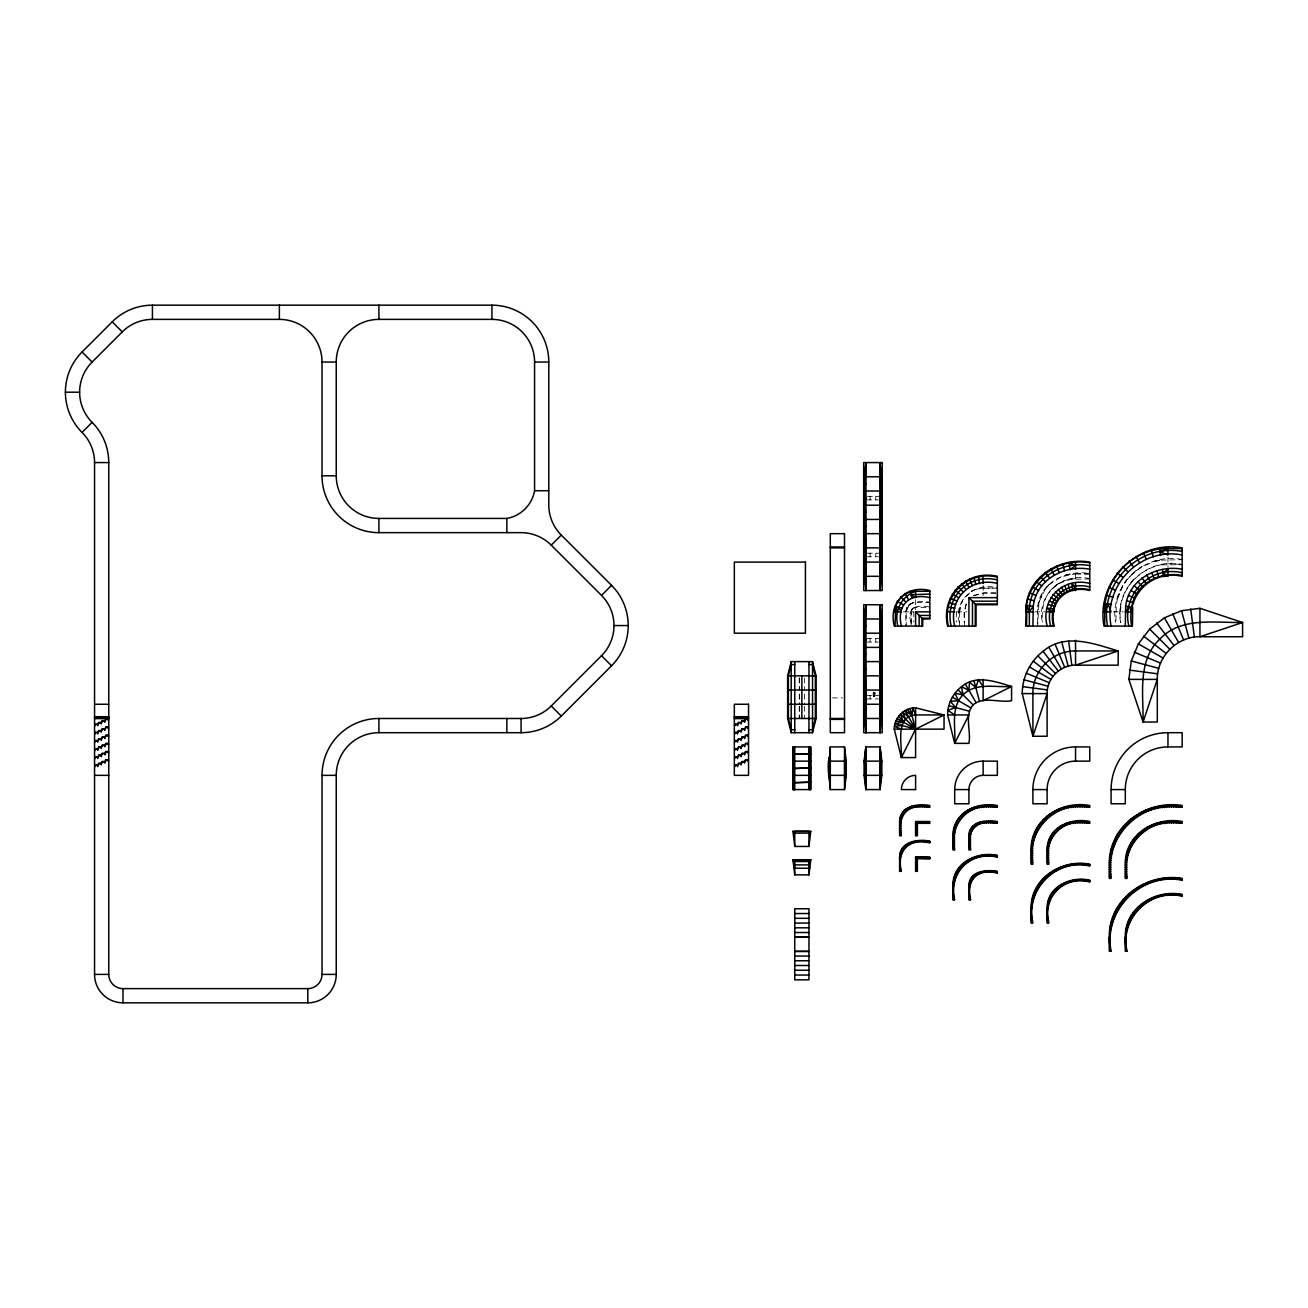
<?xml version="1.0" encoding="UTF-8"?>
<svg xmlns="http://www.w3.org/2000/svg" width="1308" height="1308" viewBox="0 0 1308 1308"><rect width="100%" height="100%" fill="white"/><g stroke="black" fill="none" stroke-linecap="round" stroke-linejoin="round"><path stroke-width="0.75" stroke-dasharray="5 3.75" d="M1120.58 622.477C1113.909 587.39 1147.934 556.995 1182.17 564.402M1120.58 611.703L1120.972 605.669M905.904 612.144C906.035 599.914 921.6 601.255 929.825 602.154M910.809 622.183C906.411 606.977 916.924 604.263 929.825 607.125M959.205 622.085C953.499 599.244 975.801 581.864 997.35 587.864M959.205 612.144L960.072 605.669M959.5 612.16L962.639 600.012L971.304 591.363M1037.751 606.879C1040.171 582.125 1067.132 569.225 1089.76 573.64M1182.17 559.497C1145.301 551.796 1108.841 584.774 1115.61 622.444M1117.572 598.345L1116.247 605.048L1115.888 622.444M1117.375 598.296L1122.607 585.657L1126.401 579.967M1117.637 598.377L1122.853 585.804L1126.629 580.147M907.163 606.977L905.823 612.144L905.904 626.074M911.758 609.642L911.153 626.074L910.875 612.471M966.105 603.904L964.11 612.471L964.192 622.183M966.367 604.034L964.405 612.487L964.405 626.074M1042.525 592.786L1037.669 606.863L1037.408 626.074M1045.468 588.78L1038.993 602.056L1037.62 626.074M908.913 605.179L906.182 612.16L906.182 626.074M911.578 609.528L912.314 608.563M911.823 609.675L912.526 608.776M1045.305 588.649L1048.591 584.889M1045.517 588.813L1048.787 585.101M1059.12 583.401C1045.337 590.758 1040.743 607.484 1042.672 622.101M1126.58 580.098L1136.08 570.304L1141.77 566.495M1130.357 583.008L1134.445 578.349M1048.738 585.036L1061.033 576.828L1075.699 573.934M1089.76 578.692C1063.322 571.727 1036.165 594.6 1042.378 622.101M1052.319 588.616L1055.54 585.788M1131.126 575.013L1141.917 566.74L1154.457 561.475M908.766 605.015L910.777 603.479M908.962 605.228L913.148 602.726L929.825 602.432M912.461 608.727L916.238 607.337L929.825 607.403M1055.376 585.559L1058.973 583.155M1059.088 583.335L1071.252 579.215L1089.76 578.97M910.908 603.724L913.18 602.792M913.278 607.828L914.406 607.37M971.19 591.167L976.945 588.78L983.436 587.93L997.35 588.142L983.452 588.224L977.027 589.058L971.337 591.412M973.659 595.451L983.747 592.835L997.35 592.916M973.806 595.696L983.763 593.129L997.35 593.194M1062.864 581.226L1066.968 579.836M1065.677 575.029L1070.565 574.048M1154.408 561.263L1161.128 559.922M1154.474 561.541L1161.161 560.2M1161.144 560.135L1182.17 559.71M1161.766 564.876L1182.17 564.68M1071.219 579.003L1075.863 578.692M867.4 496.337L879.352 496.337M866.55 499.885L878.502 499.885M867.4 553.202L879.352 553.202M866.55 556.767L878.502 556.767M1180.388 564.762C1146.74 557.895 1114.416 588.436 1120.858 622.477M1075.699 573.721L1089.76 573.934M1075.699 573.999L1089.76 573.999M903.419 611.85L913.573 611.85M956.737 611.85L966.89 611.85M1034.922 611.85L1045.076 611.85M1113.124 611.85L1123.278 611.85M866.55 638.517L879.352 638.517M866.55 642.064L878.502 642.064M866.55 695.382L874.79 695.382M875.788 695.382L879.352 695.382M832.329 697.9L842.483 697.9M866.55 698.93L878.502 698.93M1167.962 557.012L1167.962 567.165M1075.552 573.264L1075.552 581.39M983.125 585.444L983.125 595.598M959.418 612.16L959.418 626.074M956.475 611.85L956.475 622.003M915.6 599.669L915.6 609.822M913.818 611.85L913.818 622.003M875.788 496.337L875.788 499.885M875.788 553.202L875.788 556.767M875.788 638.517L875.788 642.064M870.098 496.337L870.098 499.885M870.098 553.202L870.098 556.767M870.098 638.517L870.098 642.064M870.098 695.382L870.098 698.93M804.534 677.855L804.453 690.052M804.534 694.107L804.534 704.26M804.453 706.287L804.534 718.484M799.482 677.92L799.482 690.052M799.482 694.107L799.482 704.26M799.482 706.287L799.482 718.419M799.204 677.855L799.27 690.052M799.27 694.107L799.204 704.26M799.27 706.287L799.204 718.484"/><path stroke-width="1.5" d="M874.578 695.415C874.071 697.229 873.433 689.512 874.496 694.025M873.63 694.025L874.185 693.338M873.564 693.305L874.578 693.305M865.847 746.917L865.847 789.574L880.055 789.574L881.837 775.35L881.837 761.142L880.055 746.917L865.847 746.917L864.065 761.142L864.065 775.35L865.847 789.574L865.847 746.917L864.506 761.142L865.847 789.574M880.055 789.574L880.055 746.917L881.396 761.142L880.055 789.574L880.055 746.917M874.692 692.913L873.564 692.619M1047.119 626.074C1040.318 599.244 1062.93 576.615 1089.76 583.417M1125.305 626.074L1125.665 606.291L1132.728 607.223L1132.417 626.074L1103.985 626.074C1095.695 581.226 1137.322 539.583 1182.17 547.872L1182.17 576.305C1151.514 569.258 1125.796 595.745 1131.682 626.074M1182.17 554.984C1141.099 546.875 1102.987 585.003 1111.097 626.074M829.861 754.029L830.302 746.917L844.51 746.917C846.652 761.142 846.652 775.35 844.51 789.574L830.302 789.574C829.648 777.917 826.084 764.788 830.302 754.029M894.28 729.145C894.034 717.749 904.204 707.579 915.6 707.824L944.033 714.936L944.033 729.145L894.28 729.145L901.375 757.577L915.6 757.577L915.6 707.824M976.03 604.737L976.03 626.074L947.597 626.074C940.566 595.532 966.825 569.291 997.35 576.305L997.35 604.737L976.03 604.737L968.917 597.642L968.917 626.074M947.597 714.936C947.597 704.031 952.862 693.371 961.494 686.733C976.046 674.241 995.535 681.664 1011.575 686.487L1011.575 700.712C999.247 703.115 983.616 695.84 973.087 704.881C964.045 715.411 971.321 731.058 968.917 743.369L954.693 743.369L947.597 714.936L968.917 714.936L954.693 743.369C955.886 727.33 950.229 707.677 963.031 694.826C975.882 682.024 995.519 687.697 1011.575 686.487L983.125 700.712L983.125 679.392M954.693 626.074C947.924 599.26 970.536 576.632 997.35 583.417M1026.208 605.359L1025.783 626.074L1054.215 626.074C1048.215 602.252 1065.938 584.529 1089.76 590.529L1089.76 562.097C1061.295 557.044 1029.38 575.16 1026.208 605.359L1033.271 606.291C1036.067 579.477 1064.859 564.516 1089.76 569.209M1022.235 693.6C1022.235 677.266 1030.132 661.259 1043.097 651.302C1064.925 632.565 1094.158 643.716 1118.193 650.959L1118.193 665.167L1075.552 665.167C1060.347 664.856 1046.792 678.411 1047.119 693.6L1047.119 736.257L1032.895 736.257L1022.235 693.6L1047.119 693.6L1032.895 736.257L1032.895 693.6C1032.421 670.808 1052.744 650.468 1075.552 650.959L1118.193 650.959L1075.552 665.167L1075.552 640.282M1031.113 849.987C1030.279 819.903 1061.867 799.907 1089.76 805.564L1089.76 807.347C1056.226 799.613 1025.161 830.678 1032.895 864.212L1031.113 864.212L1031.113 849.987L1032.895 849.987M1031.113 908.586C1030.312 878.518 1061.883 858.555 1089.76 864.212L1089.76 865.994C1056.226 858.261 1025.161 889.326 1032.895 922.859L1031.113 922.859L1031.113 908.586L1031.554 922.859M1031.554 908.602C1030.753 878.747 1062.129 859.013 1089.76 864.653M1032.453 922.859C1024.704 889.08 1055.981 857.803 1089.76 865.536M1047.119 849.987C1046.547 828.258 1070.762 817.01 1089.76 821.555L1089.76 823.337C1063.878 816.617 1042.165 838.314 1048.885 864.212L1047.119 864.212L1047.119 849.987L1048.885 849.987M1047.119 908.635C1046.547 886.906 1070.762 875.657 1089.76 880.202L1089.76 881.984C1063.878 875.265 1042.182 896.961 1048.885 922.859L1047.119 922.859L1047.119 908.635L1047.561 922.859M1047.561 908.651C1046.989 887.151 1071.007 876.131 1089.76 880.644M1048.444 922.859C1041.708 896.732 1063.633 874.807 1089.76 881.543M1109.315 864.212C1108.268 826.672 1146.511 799.237 1182.17 805.564L1182.17 807.347C1141.116 799.286 1103.036 837.365 1111.097 878.436L1109.315 878.436L1109.315 864.212L1111.097 864.212M1109.315 937.019C1108.301 899.495 1146.544 872.093 1182.17 878.436L1182.17 880.202C1141.116 872.142 1103.036 910.221 1111.097 951.292L1109.315 951.292L1109.315 937.019L1109.756 951.292M1109.756 937.035C1108.743 899.74 1146.773 872.567 1182.17 878.878M1110.639 951.292C1102.579 909.992 1140.87 871.684 1182.17 879.761M1128.853 679.392L1131.289 660.981L1138.385 643.847L1149.683 629.115L1164.398 617.817L1181.549 610.722L1199.943 608.302L1242.6 622.51L1242.6 636.734L1199.943 636.734C1177.151 636.26 1156.812 656.583 1157.302 679.392L1157.302 722.032L1143.078 722.032L1128.853 679.392L1157.302 679.392L1143.078 722.032C1143.503 694.532 1137.11 660.491 1159.738 639.171C1181.042 616.542 1215.099 622.951 1242.6 622.51L1199.943 636.734L1199.943 608.302M1125.305 864.212C1124.488 835.06 1155.258 815.979 1182.17 821.555L1182.17 823.337C1149.569 815.652 1119.403 845.835 1127.087 878.436L1125.305 878.436L1125.305 864.212L1127.087 864.212M1125.305 937.068C1124.488 907.915 1155.258 888.851 1182.17 894.427L1182.17 896.193C1149.569 888.524 1119.403 918.69 1127.087 951.292L1125.305 951.292L1125.305 937.068L1125.747 951.292M1125.747 937.084C1124.929 908.161 1155.487 889.326 1182.17 894.868M1126.646 951.292C1118.945 918.461 1149.34 888.067 1182.17 895.751M1032.895 626.074L1033.271 606.291L1029.347 611.85L1029.347 626.074M808.965 846.44L810.747 831.332L792.975 831.332L794.757 846.44L808.965 846.44L808.965 833.114L810.747 831.332M808.965 874.872L810.747 859.765L792.975 859.765L794.757 874.872L808.965 874.872L808.965 861.547L810.747 859.765L808.965 864.882L809.75 868.218L793.972 868.218L794.757 864.882L792.975 859.765L794.757 861.547L808.965 861.547M910.074 708.544L915.6 729.145L900.525 714.07L903.288 722.032L894.999 723.635L915.6 729.145L904.94 710.685L911.921 715.411L912.82 708.004L915.6 714.936L944.033 714.936L915.6 729.145L901.375 757.577C902.144 744.465 894.721 716.457 915.6 714.936M864.065 483.715L865.847 462.574L865.847 590.529L864.065 569.372M864.065 625.894L865.847 604.737L865.847 732.693L864.065 711.552M881.837 569.372L880.055 590.529L880.055 462.574L881.837 483.715M881.837 711.552L880.055 732.693L880.055 604.737L881.837 625.894M922.712 618.962L929.825 618.962L929.825 590.529C906.428 584.48 888.23 602.677 894.28 626.074L922.712 626.074L922.712 618.962L915.6 611.85L929.825 611.85M899.61 821.555C899.577 806.137 917.938 803.145 929.825 805.564L929.825 807.347C909.06 802.311 896.356 815.015 901.375 835.779L899.61 835.779L899.61 821.555L901.375 821.555M899.61 856.985C899.642 841.616 917.987 838.706 929.825 841.109L929.825 842.892C909.06 837.856 896.356 850.56 901.375 871.324L899.61 871.324L899.61 856.985L900.051 871.324M900.051 857.018C900.1 841.861 918.232 839.229 929.825 841.551M900.934 871.324C895.866 850.364 908.864 837.365 929.825 842.434M952.927 835.779C952.567 812.938 977.289 801.346 997.35 805.564L997.35 807.347C970.307 801.052 948.414 822.961 954.693 849.987L952.927 849.987L952.927 835.779L954.693 835.779M952.927 885.418C952.616 862.626 977.338 851.099 997.35 855.318L997.35 857.1C970.307 850.805 948.414 872.714 954.693 899.757L952.927 899.757L952.927 885.418L953.369 899.757M953.369 885.451C953.058 862.888 977.583 851.59 997.35 855.775M954.251 899.757C947.94 872.485 970.078 850.347 997.35 856.658M968.917 835.779C968.966 821.293 986.543 819.527 997.35 821.555L997.35 823.337C977.387 818.465 965.827 830.024 970.7 849.987L968.917 849.987L968.917 835.779L970.7 835.779M968.917 885.532C968.966 871.046 986.543 869.297 997.35 871.324L997.35 873.09C977.387 868.267 965.86 879.793 970.7 899.757L968.917 899.757L968.917 885.532L969.359 899.757M969.359 885.565C969.424 871.308 986.804 869.836 997.35 871.766M970.242 899.757C965.369 879.597 977.19 867.776 997.35 872.649M897.828 626.074C893.953 610.656 901.261 596.693 915.6 591.265L929.825 591.265M929.825 597.642C909.158 592.622 896.372 605.408 901.375 626.074M1125.665 606.291C1128.461 579.46 1157.269 564.5 1182.17 569.209M787.645 675.827L791.193 661.619L812.53 661.619L816.078 675.827L816.078 718.484L812.53 732.693L791.193 732.693L787.645 718.484L787.645 675.827L816.078 675.827M874.365 695.774L873.531 695.791L874.676 695.807M873.76 695.84L873.58 694.613L873.58 695.578M82.061 351.983L112.21 321.833A56.865 56.865 0 0 1 152.431 305.173L491.922 305.173A56.865 56.865 0 0 1 548.788 362.038L548.788 504.921A42.657 42.657 0 0 0 561.279 535.086L611.555 585.346A56.865 56.865 0 0 1 611.555 665.772L561.279 716.048A56.865 56.865 0 0 1 521.074 732.693L378.895 732.693A42.657 42.657 0 0 0 336.238 775.35L336.238 974.395A28.433 28.433 0 0 1 307.805 1002.827L122.985 1002.827A28.433 28.433 0 0 1 94.552 974.395L94.552 462.574A42.657 42.657 0 0 0 82.061 432.408A56.865 56.865 0 0 1 82.061 351.983L92.116 362.038A42.657 42.657 0 0 0 92.116 422.353A56.865 56.865 0 0 1 108.76 462.574L108.76 974.395A14.224 14.224 0 0 0 122.985 988.619L307.805 988.619A14.224 14.224 0 0 0 322.03 974.395L322.03 775.35A56.865 56.865 0 0 1 378.895 718.484L521.074 718.484A42.657 42.657 0 0 0 551.224 705.993L601.5 655.717A42.657 42.657 0 0 0 601.5 595.402L551.224 545.142A42.657 42.657 0 0 0 521.074 532.65L378.895 532.65A56.865 56.865 0 0 1 322.03 475.785L322.03 362.038A42.657 42.657 0 0 0 279.372 319.381L152.431 319.381A42.657 42.657 0 0 0 122.265 331.872L92.116 362.038M82.061 432.408L92.116 422.353M551.224 545.142L561.279 535.086M601.5 595.402L611.555 585.346M809.194 831.332L794.528 831.332M809.194 859.765L794.528 859.765M901.866 725.466L894.459 726.365L901.375 729.145M378.895 319.381L491.922 319.381A42.657 42.657 0 0 1 534.58 362.038L534.58 490.713A34.221 34.221 0 0 1 506.85 518.426L378.895 518.426A42.657 42.657 0 0 1 336.238 475.785L336.238 362.038A42.657 42.657 0 0 1 378.895 319.381L378.895 305.173M322.03 362.038L336.238 362.038M534.58 362.038L548.788 362.038M65.4 392.204L79.625 392.204M94.552 462.574L108.76 462.574M322.03 475.785L336.238 475.785M864.065 476.782L881.837 476.782M863.705 483.715L866.19 483.715L863.705 484.074M882.197 483.715L879.695 483.715L882.197 484.074M534.58 490.713L548.788 490.713M863.705 491.007L882.197 491.007M863.705 497.939L866.19 497.939L863.705 498.299M882.197 497.939L879.695 497.939L882.197 498.299M863.705 505.215L882.197 505.215M863.705 512.147L866.19 512.147L863.705 512.507M882.197 512.147L879.695 512.147L882.197 512.507M863.705 519.439L882.197 519.439M863.705 526.372L866.19 526.372L863.705 526.732M882.197 526.372L879.695 526.372L882.197 526.732M863.705 533.664L882.197 533.664M863.705 540.596L866.19 540.596L863.705 540.94M882.197 540.596L879.695 540.596L882.197 540.94M830.302 546.989L844.51 546.989M830.302 547.872L844.51 547.872M863.705 547.872L882.197 547.872M1182.17 548.608L1159.607 548.379L1160.539 555.442M1182.17 551.436C1139.219 543.229 1099.341 583.106 1107.533 626.074M863.705 554.805L866.19 554.805L863.705 555.164M882.197 554.805L879.695 554.805L882.197 555.164M863.705 562.097L882.197 562.097M1089.76 562.832C1058.826 556.865 1026.518 579.542 1025.783 611.85L1032.895 611.85M1089.76 565.645C1060.886 559.906 1028.48 580.834 1029.347 611.85L1026.944 605.457L1026.518 626.074M863.705 569.029L866.19 569.029L863.705 569.372M882.197 569.029L879.695 569.029L882.197 569.372M1182.17 572.757C1150.517 565.121 1121.234 594.404 1128.853 626.074M1182.17 575.569C1158.774 570.419 1130.995 586.033 1131.682 611.85L1129.196 606.749L1125.305 611.85L1132.417 611.85M864.065 576.305L881.837 576.305M997.35 577.057C967.201 570.043 941.335 595.925 948.333 626.074M997.35 579.869C968.672 572.953 944.245 597.396 951.145 626.074M1089.76 586.965C1064.794 580.294 1043.997 601.091 1050.667 626.074M1089.76 589.794C1065.562 583.76 1047.446 601.876 1053.48 626.074M929.825 594.077L911.006 594.715L915.6 597.642L915.6 590.529M968.917 597.642L997.35 597.642M997.35 601.189L972.465 601.189L972.465 626.074M997.35 604.002L975.278 604.002L975.278 626.074M1047.119 611.85L1054.215 611.85L1053.659 608.972L1050.667 611.85L1047.332 608.138L1054.395 609.07M1103.985 611.85L1111.097 611.85L1108.007 603.969L1104.72 611.85L1104.72 626.074M929.825 615.414L919.148 615.414L919.148 626.074M929.825 618.226L921.976 618.226L921.976 626.074M864.065 618.962L881.837 618.962M613.992 625.567L628.2 625.567M863.705 625.894L866.19 625.894L863.705 626.254M882.197 625.894L879.695 625.894L882.197 626.254M863.705 633.186L882.197 633.186M863.705 640.102L866.19 640.102L863.705 640.462M882.197 640.102L879.695 640.102L882.197 640.462M863.705 647.395L882.197 647.395M863.705 654.327L866.19 654.327L863.705 654.687M882.197 654.327L879.695 654.327L882.197 654.687M863.705 661.619L882.197 661.619M794.757 664.578L791.193 664.578L788.381 675.827L788.381 718.484L791.193 729.733L794.757 729.733M808.965 664.578L812.53 664.578L815.342 675.827L815.342 718.484L812.53 729.733L808.965 729.733M863.705 668.551L866.19 668.551L863.705 668.895M882.197 668.551L879.695 668.551L882.197 668.895M863.705 675.827L882.197 675.827M863.705 682.76L866.19 682.76L863.705 683.119M882.197 682.76L879.695 682.76L882.197 683.119M787.645 690.052L816.078 690.052M863.705 690.052L882.197 690.052M863.705 696.984L866.19 696.984L863.705 697.327M882.197 696.984L879.695 696.984L882.197 697.327M94.552 704.26L108.76 704.26M787.645 704.26L816.078 704.26M863.705 704.26L882.197 704.26M863.705 711.192L866.19 711.192L863.705 711.552M882.197 711.192L879.695 711.192L882.197 711.552M94.552 716.702L108.76 716.702M734.328 716.702L748.552 716.702M94.552 717.601L108.76 717.601M734.328 717.601L748.552 717.601M94.552 718.484L108.76 718.484M734.328 718.484L748.552 718.484M787.645 718.484L816.078 718.484M830.302 718.484L844.51 718.484M864.065 718.484L881.837 718.484M830.302 719.367L844.51 719.367M1111.097 789.574A56.865 56.865 0 0 1 1167.962 732.693L1182.17 732.693L1182.17 746.917L1167.962 746.917A42.657 42.657 0 0 0 1125.305 789.574L1111.097 789.574L1111.097 803.782L1125.305 803.782L1125.305 789.574M1032.895 789.574A42.657 42.657 0 0 1 1075.552 746.917L1089.76 746.917L1089.76 761.142L1075.552 761.142A28.433 28.433 0 0 0 1047.119 789.574L1032.895 789.574L1032.895 803.782L1047.119 803.782L1047.119 789.574M829.19 757.577L830.302 757.577M844.51 757.577L845.622 757.577M828.847 759.359L830.302 759.359M844.51 759.359L845.965 759.359M792.975 761.142L810.747 761.142M828.52 761.142L846.292 761.142M864.065 761.142L881.837 761.142M954.693 789.574A28.433 28.433 0 0 1 983.125 761.142L997.35 761.142L997.35 775.35L983.125 775.35A14.224 14.224 0 0 0 968.917 789.574L954.693 789.574L954.693 803.782L968.917 803.782L968.917 789.574M828.52 762.907L830.302 762.907M844.51 762.907L846.292 762.907M828.52 764.689L830.302 764.689M844.51 764.689L846.292 764.689M828.52 766.472L830.302 766.472M844.51 766.472L846.292 766.472M828.52 768.237L830.302 768.237M844.51 768.237L846.292 768.237M828.52 770.02L830.302 770.02M844.51 770.02L846.292 770.02M828.52 771.802L830.302 771.802M844.51 771.802L846.292 771.802M828.52 773.568L830.302 773.568M844.51 773.568L846.292 773.568M94.552 775.35L108.76 775.35M322.03 775.35L336.238 775.35M792.975 775.35L810.747 775.35M828.52 775.35L846.292 775.35M864.065 775.35L881.837 775.35M828.847 777.132L830.302 777.132M844.51 777.132L845.965 777.132M829.19 778.914L830.302 778.914M844.51 778.914L845.622 778.914M899.61 823.337L901.375 823.337M915.6 823.337L929.825 823.337L929.825 821.555L915.6 821.555L915.6 835.779L917.382 835.779L917.382 821.555M899.61 825.119L901.375 825.119M915.6 825.119L917.382 825.119M899.61 826.885L901.375 826.885M915.6 826.885L917.382 826.885M899.61 828.667L901.375 828.667M915.6 828.667L917.382 828.667M899.61 830.449L901.375 830.449M915.6 830.449L917.382 830.449M899.61 832.215L901.375 832.215M915.6 832.215L917.382 832.215M792.975 831.332L794.757 833.114L808.965 833.114M899.61 833.997L901.375 833.997M915.6 833.997L917.382 833.997M952.927 837.561L954.693 837.561M968.917 837.561L970.7 837.561M952.927 839.327L954.693 839.327M968.917 839.327L970.7 839.327M952.927 841.109L954.693 841.109M968.917 841.109L970.7 841.109M952.927 842.892L954.693 842.892M968.917 842.892L970.7 842.892M952.927 844.657L954.693 844.657M968.917 844.657L970.7 844.657M952.927 846.44L954.693 846.44M968.917 846.44L970.7 846.44M952.927 848.222L954.693 848.222M968.917 848.222L970.7 848.222M1031.113 851.77L1032.895 851.77M1047.119 851.77L1048.885 851.77M1031.113 853.552L1032.895 853.552M1047.119 853.552L1048.885 853.552M1031.113 855.318L1032.895 855.318M1047.119 855.318L1048.885 855.318M917.382 858.882L917.382 871.324L915.6 871.324L915.6 857.1L929.825 857.1L929.825 858.882L916.941 858.44L916.941 871.324M1031.113 857.1L1032.895 857.1M1047.119 857.1L1048.885 857.1M915.6 857.1L929.825 857.541M916.941 858.44L929.825 858.44M1031.113 858.882L1032.895 858.882M1047.119 858.882L1048.885 858.882M1031.113 860.664L1032.895 860.664M1047.119 860.664L1048.885 860.664M1031.113 862.43L1032.895 862.43M1047.119 862.43L1048.885 862.43M794.757 864.882L808.965 864.882M1109.315 865.994L1111.097 865.994M1125.305 865.994L1127.087 865.994M1109.315 867.76L1111.097 867.76M1125.305 867.76L1127.087 867.76M1109.315 869.542L1111.097 869.542M1125.305 869.542L1127.087 869.542M1109.315 871.324L1111.097 871.324M1125.305 871.324L1127.087 871.324M1109.315 873.09L1111.097 873.09M1125.305 873.09L1127.087 873.09M1109.315 874.872L1111.097 874.872M1125.305 874.872L1127.087 874.872M1109.315 876.654L1111.097 876.654M1125.305 876.654L1127.087 876.654M794.757 913.54L808.965 913.54M794.757 918.314L808.965 918.314M794.757 923.072L808.965 923.072M794.757 927.813L808.965 927.813M794.757 932.522L808.965 932.522M794.741 956.066L808.949 956.066M794.741 960.759L808.949 960.759M794.741 965.5L808.949 965.5M794.741 970.258L808.949 970.258M94.552 974.395L108.76 974.395M322.03 974.395L336.238 974.395M794.741 975.049L808.949 975.049M947.597 611.621L954.693 611.85M953.172 833.817L954.938 833.932M1031.374 846.08L1033.14 846.194M1047.234 848.14L1049 848.254M1031.244 848.107L1033.009 848.222M1109.691 858.44L1111.457 858.555M1125.55 860.533L1127.316 860.648M1109.56 860.386L1111.326 860.5M1125.436 862.315L1127.202 862.43M1109.429 862.315L1111.211 862.43M1111.538 604.427L1104.475 603.495L1104.72 611.85C1103.919 578.054 1134.15 547.807 1167.962 548.608L1160.065 551.911L1167.962 554.984L1167.962 547.872M947.875 607.206L954.938 608.138M1129.474 670.105L1157.662 673.816M1022.692 686.651L1047.348 689.888M899.871 819.495L901.621 819.724M953.434 831.872L955.183 832.101M969.163 833.932L970.912 834.161M1031.505 844.2L1033.255 844.428M1047.348 846.276L1049.114 846.521M1109.822 856.56L1111.571 856.789M1125.665 858.637L1127.431 858.882M895.898 720.986L903.288 722.032L898.678 716.163M1032.257 840.357L1034.007 840.701M1047.724 844.461L1049.457 844.805M1031.865 842.336L1033.598 842.679M953.695 829.91L955.429 830.253M1110.933 850.968L1112.667 851.312M1110.198 854.615L1111.931 854.958M1106.11 595.287L1112.994 597.118M1126.76 600.813L1133.644 602.661M1027.483 598.982L1034.366 600.813M1048.068 604.492L1054.951 606.34M948.79 602.645L955.674 604.492M1131.289 660.981L1158.757 668.339M894.999 606.34L901.931 608.187M1024.05 679.8L1048.084 686.242M948.807 705.731L969.408 711.241M1111.31 849.039L1113.026 849.497M1126.76 853.176L1128.477 853.634M1126.417 854.909L1128.134 855.383M1126.057 856.675L1127.774 857.132M1110.59 852.685L1112.307 853.143M1032.633 838.493L1034.35 838.951M1048.084 842.63L1049.801 843.088M953.957 827.964L955.674 828.422M969.408 832.101L971.125 832.558M900.149 817.418L901.866 817.876M1113.141 843.644L1114.825 844.216M1127.937 849.677L1129.621 850.249M1112.536 845.393L1114.22 845.965M1127.365 851.377L1129.049 851.949M1111.947 847.159L1113.631 847.731M1033.892 834.782L1035.576 835.354M1048.673 840.88L1050.357 841.436M1033.238 836.695L1034.922 837.267M954.709 826.133L956.377 826.705M1108.808 587.357L1115.397 590.072M1128.559 595.532L1135.131 598.263M1029.576 592.818L1036.149 595.532M1049.261 600.961L1055.85 603.691M1134.265 652.185L1160.539 663.058M950.278 598.246L956.867 600.977M1026.29 673.195L1049.278 682.727M1113.778 841.763L1115.413 842.45M1128.559 847.895L1130.194 848.565M1034.497 832.983L1036.149 833.67M1049.278 839.115L1050.913 839.785M955.461 824.318L957.08 824.988M970.111 830.384L971.746 831.054M900.95 815.489L902.585 816.159M1116.296 836.662L1117.882 837.447M1115.479 838.33L1117.065 839.115M1114.645 839.998L1116.247 840.782M1036.23 829.485L1037.816 830.269M1050.095 837.447L1051.681 838.232M1035.331 831.299L1036.933 832.084M956.213 822.487L957.799 823.272M1130.194 844.559L1131.78 845.36M1129.409 846.162L1130.979 846.979M1112.519 579.836L1118.683 583.401M1131.028 590.529L1137.192 594.094M1138.385 643.847L1163.008 658.055M1032.453 586.965L1038.617 590.529M1050.913 597.625L1057.077 601.189M952.338 594.077L958.502 597.642M1029.38 666.949L1050.929 679.392M897.125 601.189L903.337 604.77M952.355 697.164L970.814 707.824M1117.163 834.88L1118.716 835.779M1131.028 842.892L1132.565 843.774M897.125 718.484L915.6 729.145M1037.064 827.784L1038.601 828.667M1050.929 835.779L1052.466 836.662M959.222 817.729L960.775 818.612M958.094 819.2L959.631 820.083M956.965 820.672L958.502 821.555M970.814 828.667L972.367 829.55M902.88 812.088L904.417 812.971M901.752 813.56L903.288 814.443M1120.335 830.155L1121.806 831.136M1119.305 831.692L1120.776 832.689M1132.074 841.306L1133.545 842.303M1118.275 833.245L1119.746 834.226M1039.239 824.514L1040.727 825.511M1051.959 834.226L1053.43 835.223M1038.127 826.198L1039.598 827.196M954.693 714.936L947.891 710.293L955.674 707.563L950.295 701.333L958.502 700.712L954.938 693.289L963.031 694.826L961.494 686.733L968.917 690.297L969.539 682.089L975.768 687.468L978.498 679.686L983.125 686.487M1117.163 572.871L1122.82 577.22M1134.118 585.886L1139.775 590.219M1143.552 636.113L1166.115 653.428M1036.067 581.553L1041.724 585.902M1052.973 594.535L1058.63 598.868M954.922 590.202L960.579 594.535M1033.255 661.145L1052.989 676.285M1121.43 828.504L1122.836 829.599M1134.118 838.248L1135.524 839.327M1133.137 839.72L1134.543 840.799M1040.301 822.945L1041.708 824.024M1052.989 832.689L1054.395 833.768M960.497 816.078L961.903 817.14M971.958 827.196L973.348 828.275M908.488 716.833L902.618 712.222L905.545 719.089M1125.191 824.22L1126.515 825.397M1136.554 835.469L1137.878 836.646M1123.964 825.626L1125.289 826.787M1135.377 836.826L1136.701 837.987M1122.738 827.016L1124.062 828.193M1042.885 820.002L1044.209 821.162M1054.215 831.283L1055.54 832.46M1041.544 821.522L1042.885 822.699M1122.689 566.577L1127.725 571.612M1137.796 581.7L1142.832 586.736M1149.683 629.115L1169.793 649.226M1040.367 576.664L1045.403 581.7M1055.425 591.739L1060.461 596.775M1037.849 655.897L1055.442 673.489M957.996 586.703L963.031 591.739M900.525 596.775L905.594 601.844M1126.482 822.748L1127.741 823.991M1137.796 834.046L1139.055 835.305M957.996 689.79L973.087 704.881M1044.127 818.579L1045.386 819.838M1055.442 829.893L1056.7 831.136M961.772 814.41L963.031 815.669M973.087 825.724L974.329 826.983M904.286 810.257L905.545 811.5M601.5 655.717L611.555 665.772M551.224 705.993L561.279 716.048M112.21 321.833L122.265 331.872M963.342 813.216L964.503 814.541M1130.766 818.988L1131.943 820.312M1140.576 831.626L1141.737 832.951M1129.376 820.214L1130.537 821.538M1139.219 832.804L1140.396 834.144M1127.97 821.44L1129.147 822.765M1047.07 815.996L1048.248 817.32M1056.831 828.667L1058.009 829.991M1045.55 817.337L1046.727 818.661M1128.984 561.067L1133.317 566.707M1141.998 578.022L1146.331 583.662M1156.681 622.984L1173.979 645.547M1045.255 572.381L1049.588 578.022M1058.221 589.287L1062.57 594.927M1043.097 651.302L1058.237 671.037M961.494 583.646L965.827 589.287M1132.254 817.68L1133.333 819.086M1141.998 830.367L1143.078 831.79M1048.493 814.753L1049.588 816.159M1058.237 827.441L1059.316 828.847M964.895 812.006L965.974 813.413M974.558 824.596L975.621 825.986M905.954 808.982L907.016 810.371M907.441 709.443L911.921 715.411M1136.995 814.524L1137.976 815.996M1145.056 828.324L1146.037 829.795M1135.442 815.554L1136.439 817.026M1143.568 829.321L1144.549 830.793M1133.905 816.584L1134.886 818.056M1051.763 812.562L1052.744 814.05M1059.791 826.394L1060.772 827.882M1050.079 813.69L1051.06 815.162M966.465 810.813L967.446 812.284M898.465 607.255L901.375 611.85L894.28 611.85C895.669 601.091 904.188 591.134 915.6 591.265L910.074 591.249L911.938 598.181M1135.949 556.407L1139.513 562.571M1146.625 574.915L1150.19 581.079M1164.398 617.817L1178.622 642.441M1050.667 568.751L1054.232 574.931M1061.328 587.21L1064.875 593.391M1048.885 647.427L1061.328 668.977M1138.63 813.429L1139.53 814.966M1146.625 827.277L1147.525 828.814M965.353 581.063L968.917 587.227M1053.332 811.516L1054.215 813.053M1061.328 825.364L1062.21 826.901M965.369 684.149L976.03 702.609M904.94 593.391L908.52 599.587M968.034 809.619L968.917 811.156M976.03 823.468L976.913 825.005M907.605 807.706L908.488 809.243M1143.748 810.895L1144.533 812.497M1149.945 825.642L1150.729 827.228M1142.08 811.728L1142.865 813.314M1148.326 826.443L1149.111 828.029M1140.412 812.546L1141.197 814.132M1056.848 809.783L1057.632 811.369M1062.995 824.547L1063.78 826.133M1055.033 810.682L1055.818 812.268M969.849 808.851L970.634 810.437M1172.736 613.714L1183.626 639.988M1143.454 552.695L1146.184 559.284M1151.629 572.446L1154.359 579.035M1056.504 565.874L1059.235 572.463M1064.663 585.575L1067.377 592.148M1145.514 810.028L1146.2 811.663M1151.629 824.808L1152.315 826.443M1055.147 644.354L1064.663 667.325M969.522 579.003L972.253 585.575M1058.548 808.949L1059.218 810.584M1064.663 823.729L1065.35 825.364M971.664 808.099L972.351 809.734M977.746 822.748L978.417 824.383M909.534 806.905L910.205 808.54M897.828 611.85L895.718 606.52L895.015 626.074M1153.378 824.22L1153.999 825.871M1150.909 808.197L1151.481 809.881M1155.128 823.615L1155.7 825.299M1149.143 808.802L1149.716 810.47M1147.394 809.39L1147.95 811.074M1062.26 807.69L1062.832 809.374M1066.429 823.124L1067.001 824.808M1060.33 808.344L1060.902 810.012M973.495 807.347L974.068 809.014M1181.549 610.722L1188.907 638.19M1151.383 550.014L1153.231 556.897M1156.926 570.648L1158.757 577.531M1152.773 807.559L1153.247 809.276M1156.926 823.01L1157.384 824.727M1062.668 563.781L1064.516 570.664M1068.178 584.365L1070.026 591.249M1061.753 642.097L1068.195 666.132M1064.042 807.085L1064.499 808.802M1068.195 822.536L1068.652 824.253M973.937 577.498L975.768 584.382M973.937 680.601L979.447 701.202M975.31 806.595L975.768 808.311M979.447 822.045L979.921 823.762M911.463 806.104L911.921 807.821M1160.523 822.291L1160.883 824.04M1162.272 821.931L1162.616 823.68M1158.365 806.447L1158.708 808.197M1156.55 806.807L1156.893 808.557M1158.774 822.634L1159.117 824.383M1154.719 807.183L1155.062 808.916M1067.884 806.317L1068.244 808.05M1070.009 822.16L1070.353 823.909M1065.906 806.709L1066.249 808.442M977.272 806.333L977.616 808.066M1190.672 608.907L1194.384 637.094M1162.387 569.569L1163.319 576.632L1167.962 575.569L1162.861 573.1L1167.962 569.209L1167.962 576.305M1160.31 806.071L1160.539 807.821M1069.045 562.522L1069.977 569.585L1075.552 565.645L1069.143 563.258L1075.552 562.097L1075.552 569.209M1072.756 590.709L1071.841 583.646L1075.552 586.965L1072.658 589.973L1075.552 590.529L1075.552 583.417M1068.587 640.74L1071.841 665.412M1069.748 805.941L1069.977 807.706M1071.841 821.8L1072.07 823.566M978.498 576.599L979.414 583.662M979.218 806.071L979.447 807.821M981.294 821.8L981.523 823.549M913.524 805.842L913.769 807.592M1164.169 821.8L1164.398 823.566M1165.984 805.695L1166.098 807.461M1166.066 821.686L1166.18 823.451M1164.136 805.81L1164.251 807.592M1162.272 805.941L1162.387 807.706M1073.655 805.695L1073.77 807.461M1073.688 821.686L1073.803 823.451M1071.644 805.826L1071.759 807.592M981.18 805.826L981.294 807.592M982.897 576.305L983.125 583.417M1180.405 805.564L1180.405 807.347M1180.405 821.555L1180.405 823.337M1178.622 805.564L1178.622 807.347M1178.622 821.555L1178.622 823.337M1176.84 805.564L1176.84 807.347M1176.84 821.555L1176.84 823.337M1175.075 805.564L1175.075 807.347M1175.075 821.555L1175.075 823.337M1173.292 805.564L1173.292 807.347M1173.292 821.555L1173.292 823.337M1171.51 805.564L1171.51 807.347M1171.51 821.555L1171.51 823.337M1169.728 805.564L1169.728 807.347M1169.728 821.555L1169.728 823.337M1167.962 732.693L1167.962 746.917M1167.962 805.564L1167.962 807.347M1167.962 821.555L1167.962 823.337M1087.994 805.564L1087.994 807.347M1087.994 821.555L1087.994 823.337M1086.212 805.564L1086.212 807.347M1086.212 821.555L1086.212 823.337M1084.43 805.564L1084.43 807.347M1084.43 821.555L1084.43 823.337M1082.648 805.564L1082.648 807.347M1082.648 821.555L1082.648 823.337M1080.882 805.564L1080.882 807.347M1080.882 821.555L1080.882 823.337M1079.1 805.564L1079.1 807.347M1079.1 821.555L1079.1 823.337M1077.318 805.564L1077.318 807.347M1077.318 821.555L1077.318 823.337M1075.552 746.917L1075.552 761.142M1075.552 805.564L1075.552 807.347M1075.552 821.555L1075.552 823.337M995.568 805.564L995.568 807.347M995.568 821.555L995.568 823.337M993.802 805.564L993.802 807.347M993.802 821.555L993.802 823.337M992.02 805.564L992.02 807.347M992.02 821.555L992.02 823.337M990.238 805.564L990.238 807.347M990.238 821.555L990.238 823.337M988.472 805.564L988.472 807.347M988.472 821.555L988.472 823.337M986.69 805.564L986.69 807.347M986.69 821.555L986.69 823.337M984.908 805.564L984.908 807.347M984.908 821.555L984.908 823.337M983.125 761.142L983.125 775.35M983.125 805.564L983.125 807.347M983.125 821.555L983.125 823.337M928.042 805.564L928.042 807.347M928.042 821.555L928.042 823.337M926.26 805.564L926.26 807.347M926.26 821.555L926.26 823.337M924.494 805.564L924.494 807.347M924.494 821.555L924.494 823.337M922.712 805.564L922.712 807.347M922.712 821.555L922.712 823.337M920.93 805.564L920.93 807.347M920.93 821.555L920.93 823.337M919.148 805.564L919.148 807.347M919.148 821.555L919.148 823.337M917.382 805.564L917.382 807.347M916.041 857.541L916.041 871.324M915.6 611.85L915.6 626.074M915.6 805.564L915.6 807.347M881.837 484.074L881.837 497.939M881.837 498.299L881.837 512.147M881.837 512.507L881.837 526.372M881.837 526.732L881.837 540.596M881.837 540.94L881.837 554.805M881.837 555.164L881.837 569.029M881.837 626.254L881.837 640.102M881.837 640.462L881.837 654.327M881.837 654.687L881.837 668.551M881.837 668.895L881.837 682.76M881.837 683.119L881.837 696.984M881.837 697.327L881.837 711.192M880.497 483.715L880.055 462.574L880.954 476.782L880.055 590.529L880.497 569.372M880.497 484.074L880.497 497.939M880.497 498.299L880.497 512.147M880.497 512.507L880.497 526.372M880.497 526.732L880.497 540.596M880.497 540.94L880.497 554.805M880.497 555.164L880.497 569.029M880.497 625.894L880.055 604.737L880.954 618.962L880.055 732.693L880.497 711.552M880.497 626.254L880.497 640.102M880.497 640.462L880.497 654.327M880.497 654.687L880.497 668.551M880.497 668.895L880.497 682.76M880.497 683.119L880.497 696.984M880.497 697.327L880.497 711.192M880.153 633.35L880.153 647.215M880.153 647.574L880.153 661.439M880.153 661.799L880.153 675.647M880.153 676.007L880.153 689.872M880.153 690.232L880.153 704.08M874.414 692.766L874.365 695.84M873.728 692.766L873.76 693.583M865.389 483.715L865.847 462.574L864.948 476.782L865.847 590.529L865.389 569.372M865.389 484.074L865.389 497.939M865.389 498.299L865.389 512.147M865.389 512.507L865.389 526.372M865.389 526.732L865.389 540.596M865.389 540.94L865.389 554.805M865.389 555.164L865.389 569.029M865.389 625.894L865.847 604.737L864.948 618.962L865.847 732.693L865.389 711.552M865.389 626.254L865.389 640.102M865.389 640.462L865.389 654.327M865.389 654.687L865.389 668.551M865.389 668.895L865.389 682.76M865.389 683.119L865.389 696.984M865.389 697.327L865.389 711.192M864.065 484.074L864.065 497.939M864.065 498.299L864.065 512.147M864.065 512.507L864.065 526.372M864.065 526.732L864.065 540.596M864.065 540.94L864.065 554.805M864.065 555.164L864.065 569.029M864.065 626.254L864.065 640.102M864.065 640.462L864.065 654.327M864.065 654.687L864.065 668.551M864.065 668.895L864.065 682.76M864.065 683.119L864.065 696.984M864.065 697.327L864.065 711.192M844.51 746.917L844.51 789.574M830.302 746.917L830.302 789.574M812.53 661.619L812.53 732.693M810.747 753.768L810.747 746.917L792.975 746.917L792.975 753.768M810.747 754.291L810.747 767.976M810.747 768.515L810.747 782.2M810.747 782.724L810.747 789.574L792.975 789.574L792.975 782.724M810.568 746.917L810.568 789.574M810.044 746.917L810.044 789.574M809.505 746.917L809.505 789.574M808.965 661.619L808.965 732.693M808.965 746.917L808.965 789.574M801.869 675.827L801.869 718.484M794.757 661.619L794.757 732.693M794.757 746.917L794.757 789.574M794.757 833.114L794.757 846.44M794.757 861.547L794.757 874.872M794.218 746.917L794.218 789.574M793.776 746.917L793.776 789.574M793.694 746.917L793.694 789.574M793.155 746.917L793.155 789.574M792.975 754.291L792.975 767.976M792.975 768.515L792.975 782.2M791.193 661.619L791.193 732.693M747.653 716.702L747.653 718.484M746.77 716.702L746.77 718.484M745.887 716.702L745.887 718.484M744.988 716.702L744.988 718.484M744.105 716.702L744.105 718.484M743.222 716.702L743.222 718.484M742.323 716.702L742.323 718.484M741.44 716.702L741.44 718.484M740.557 716.702L740.557 718.484M739.658 716.702L739.658 718.484M738.775 716.702L738.775 718.484M737.892 716.702L737.892 718.484M736.993 716.702L736.993 718.484M736.11 716.702L736.11 718.484M735.21 716.702L735.21 718.484M521.074 718.484L521.074 732.693M506.85 518.426L506.85 532.65M506.85 718.484L506.85 732.693M491.922 305.173L491.922 319.381M378.895 518.426L378.895 532.65M378.895 718.484L378.895 732.693M307.805 988.619L307.805 1002.827M279.372 305.173L279.372 319.381M152.431 305.173L152.431 319.381M122.985 988.619L122.985 1002.827M107.877 716.702L107.877 718.484M106.994 716.702L106.994 718.484M106.095 716.702L106.095 718.484M105.212 716.702L105.212 718.484M104.329 716.702L104.329 718.484M103.43 716.702L103.43 718.484M102.547 716.702L102.547 718.484M101.664 716.702L101.664 718.484M100.765 716.702L100.765 718.484M99.882 716.702L99.882 718.484M98.999 716.702L98.999 718.484M98.1 716.702L98.1 718.484M97.217 716.702L97.217 718.484M96.334 716.702L96.334 718.484M95.435 716.702L95.435 718.484M873.499 693.747A1.978 1.913 0 0 1 874.627 693.747M794.757 937.166L794.741 979.823L808.949 979.823L808.965 908.749L794.757 908.749L794.757 937.182L808.965 937.182L794.757 937.166M882.197 462.574L863.705 462.574L863.705 590.529L882.197 590.529L882.197 462.574M844.51 533.664L830.302 533.664L830.302 732.693L844.51 732.693L844.51 533.664M805.417 562.097L734.328 562.097L734.328 633.186L805.417 633.186L805.417 562.097M882.197 604.737L863.705 604.737L863.705 732.693L882.197 732.693L882.197 604.737M748.552 704.26L734.328 704.26L734.328 775.35L748.552 775.35L748.552 704.26M108.417 718.844L105.572 718.844L105.572 720.43L105.915 719.187L108.057 719.187L108.417 720.43L108.417 718.844M748.192 718.844L745.347 718.844L745.347 720.43L745.707 719.187L747.833 719.187L748.192 720.43L748.192 718.844M104.853 720.61L102.008 720.61L102.008 722.212L102.367 720.97L104.509 720.97L104.853 722.212L104.853 720.61M744.644 720.61L741.799 720.61L741.799 722.212L742.143 720.97L744.285 720.97L744.644 722.212L744.644 720.61M101.305 722.392L98.46 722.392L98.46 723.994L98.819 722.752L100.945 722.752L101.305 723.994L101.305 722.392M741.08 722.392L738.235 722.392L738.235 723.994L738.595 722.752L740.72 722.752L741.08 723.994L741.08 722.392M97.74 724.174L94.912 724.174L94.912 725.776L95.255 724.518L97.397 724.518L97.74 725.776L97.74 724.174M737.532 724.174L734.687 724.174L734.687 725.776L735.047 724.518L737.172 724.518L737.532 725.776L737.532 724.174M108.417 727.019L105.572 727.019L105.572 728.605L105.915 727.362L108.057 727.362L108.417 728.605L108.417 727.019M748.192 727.019L745.347 727.019L745.347 728.605L745.707 727.362L747.833 727.362L748.192 728.605L748.192 727.019M104.853 728.785L102.008 728.785L102.008 730.387L102.367 729.145L104.509 729.145L104.853 730.387L104.853 728.785M744.644 728.785L741.799 728.785L741.799 730.387L742.143 729.145L744.285 729.145L744.644 730.387L744.644 728.785M101.305 730.567L98.46 730.567L98.46 732.169L98.819 730.927L100.945 730.927L101.305 732.169L101.305 730.567M741.08 730.567L738.235 730.567L738.235 732.169L738.595 730.927L740.72 730.927L741.08 732.169L741.08 730.567M97.74 732.349L94.912 732.349L94.912 733.952L95.255 732.693L97.397 732.693L97.74 733.952L97.74 732.349M737.532 732.349L734.687 732.349L734.687 733.952L735.047 732.693L737.172 732.693L737.532 733.952L737.532 732.349M108.417 735.194L105.572 735.194L105.572 736.78L105.915 735.537L108.057 735.537L108.417 736.78L108.417 735.194M748.192 735.194L745.347 735.194L745.347 736.78L745.707 735.537L747.833 735.537L748.192 736.78L748.192 735.194M104.853 736.96L102.008 736.96L102.008 738.562L102.367 737.32L104.509 737.32L104.853 738.562L104.853 736.96M744.644 736.96L741.799 736.96L741.799 738.562L742.143 737.32L744.285 737.32L744.644 738.562L744.644 736.96M101.305 738.742L98.46 738.742L98.46 740.344L98.819 739.102L100.945 739.102L101.305 740.344L101.305 738.742M741.08 738.742L738.235 738.742L738.235 740.344L738.595 739.102L740.72 739.102L741.08 740.344L741.08 738.742M97.74 740.524L94.912 740.524L94.912 742.126L95.255 740.868L97.397 740.868L97.74 742.126L97.74 740.524M737.532 740.524L734.687 740.524L734.687 742.126L735.047 740.868L737.172 740.868L737.532 742.126L737.532 740.524M108.417 743.369L105.572 743.369L105.572 744.955L105.915 743.712L108.057 743.712L108.417 744.955L108.417 743.369M748.192 743.369L745.347 743.369L745.347 744.955L745.707 743.712L747.833 743.712L748.192 744.955L748.192 743.369M104.853 745.135L102.008 745.135L102.008 746.737L102.367 745.495L104.509 745.495L104.853 746.737L104.853 745.135M744.644 745.135L741.799 745.135L741.799 746.737L742.143 745.495L744.285 745.495L744.644 746.737L744.644 745.135M101.305 746.917L98.46 746.917L98.46 748.519L98.819 747.277L100.945 747.277L101.305 748.519L101.305 746.917M741.08 746.917L738.235 746.917L738.235 748.519L738.595 747.277L740.72 747.277L741.08 748.519L741.08 746.917M97.74 748.699L94.912 748.699L94.912 750.301L95.255 749.043L97.397 749.043L97.74 750.301L97.74 748.699M737.532 748.699L734.687 748.699L734.687 750.301L735.047 749.043L737.172 749.043L737.532 750.301L737.532 748.699M108.417 751.544L105.572 751.544L105.572 753.13L105.915 751.887L108.057 751.887L108.417 753.13L108.417 751.544M748.192 751.544L745.347 751.544L745.347 753.13L745.707 751.887L747.833 751.887L748.192 753.13L748.192 751.544M104.853 753.31L102.008 753.31L102.008 754.912L102.367 753.67L104.509 753.67L104.853 754.912L104.853 753.31M744.644 753.31L741.799 753.31L741.799 754.912L742.143 753.67L744.285 753.67L744.644 754.912L744.644 753.31M810.927 753.768L792.795 754.291L810.927 753.768M101.305 755.092L98.46 755.092L98.46 756.694L98.819 755.452L100.945 755.452L101.305 756.694L101.305 755.092M741.08 755.092L738.235 755.092L738.235 756.694L738.595 755.452L740.72 755.452L741.08 756.694L741.08 755.092M97.74 756.874L94.912 756.874L94.912 758.476L95.255 757.218L97.397 757.218L97.74 758.476L97.74 756.874M737.532 756.874L734.687 756.874L734.687 758.476L735.047 757.218L737.172 757.218L737.532 758.476L737.532 756.874M108.417 759.719L105.572 759.719L105.572 761.305L105.915 760.062L108.057 760.062L108.417 761.305L108.417 759.719M748.192 759.719L745.347 759.719L745.347 761.305L745.707 760.062L747.833 760.062L748.192 761.305L748.192 759.719M104.853 761.485L102.008 761.485L102.008 763.087L102.367 761.845L104.509 761.845L104.853 763.087L104.853 761.485M744.644 761.485L741.799 761.485L741.799 763.087L742.143 761.845L744.285 761.845L744.644 763.087L744.644 761.485M101.305 763.267L98.46 763.267L98.46 764.869L98.819 763.627L100.945 763.627L101.305 764.869L101.305 763.267M741.08 763.267L738.235 763.267L738.235 764.869L738.595 763.627L740.72 763.627L741.08 764.869L741.08 763.267M97.74 765.049L94.912 765.049L94.912 766.651L95.255 765.393L97.397 765.393L97.74 766.651L97.74 765.049M737.532 765.049L734.687 765.049L734.687 766.651L735.047 765.393L737.172 765.393L737.532 766.651L737.532 765.049M810.927 767.976L792.795 768.515L810.927 767.976M810.927 782.2L792.795 782.724L810.927 782.2M915.6 789.574L901.375 789.574A14.224 14.224 0 0 1 915.6 775.35L915.6 789.574M808.949 951.39L794.741 951.39L808.949 951.39"/></g></svg>
